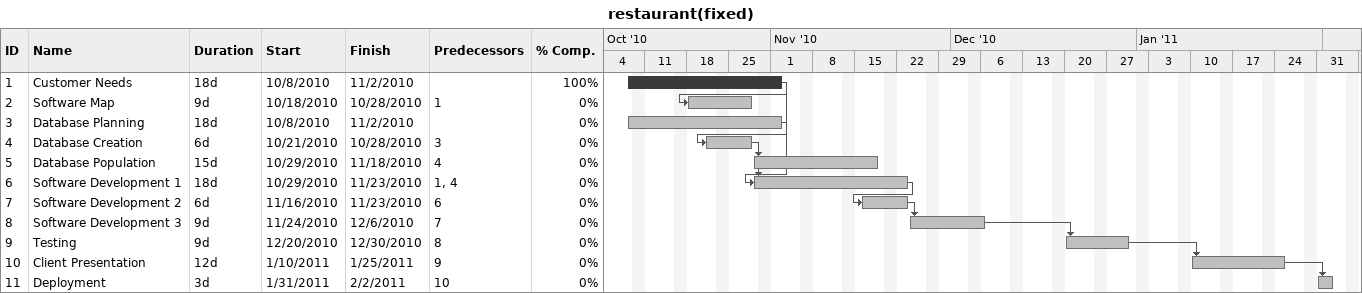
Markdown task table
restaurant(fixed)

| ID | Task | Duration | Start | Finish | Predecessors | % complete |
|---|---|---|---|---|---|---|
| 1 | Customer Needs | 18d | 2010-10-08 | 2010-11-02 |  | 100 |
| 2 | Software Map | 9d | 2010-10-18 | 2010-10-28 | 1 | 0 |
| 3 | Database Planning | 18d | 2010-10-08 | 2010-11-02 |  | 0 |
| 4 | Database Creation | 6d | 2010-10-21 | 2010-10-28 | 3 | 0 |
| 5 | Database Population | 15d | 2010-10-29 | 2010-11-18 | 4 | 0 |
| 6 | Software Development 1 | 18d | 2010-10-29 | 2010-11-23 | 1, 4 | 0 |
| 7 | Software Development 2 | 6d | 2010-11-16 | 2010-11-23 | 6 | 0 |
| 8 | Software Development 3 | 9d | 2010-11-24 | 2010-12-06 | 7 | 0 |
| 9 | Testing | 9d | 2010-12-20 | 2010-12-30 | 8 | 0 |
| 10 | Client Presentation | 12d | 2011-01-10 | 2011-01-25 | 9 | 0 |
| 11 | Deployment | 3d | 2011-01-31 | 2011-02-02 | 10 | 0 |
